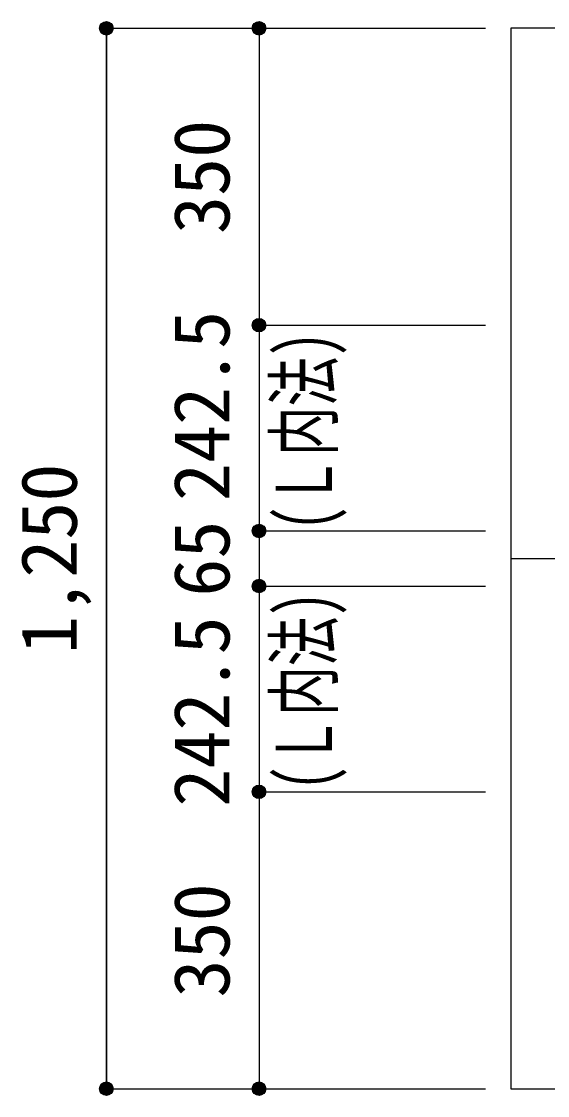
# Model space of a CAD drawing. Units: millimetres at full size, sheet at 1:30. Extents: x -5973 to 5954, y -4195 to 4201.
# Drawn here: x -650 to -29, y 1823 to 3089 of the extents above; entities that cross this region are included whole.
import ezdxf
from ezdxf.enums import TextEntityAlignment as Align

# ---------------------------------------------------------------- set-up
doc = ezdxf.new("R2010")
doc.units = ezdxf.units.MM
doc.header["$LTSCALE"] = 30
doc.header["$PDMODE"] = 32
doc.header["$PDSIZE"] = 15
doc.linetypes.add('CHAIN1', pattern=[8, 5, -1, 1, -1])
for name, color, linetype in [('0-1_躯体線', 2, 'Continuous'), ('0-7_文字', 4, 'Continuous'), ('0-D_寸法', 4, 'Continuous')]:
    doc.layers.add(name, color=color, linetype=linetype)
doc.styles.add('ＭＳ ゴシック', font='')
doc.styles.get('ＭＳ ゴシック').set_extended_font_data('MS Gothic')

msp = doc.modelspace()

# ---------------------------------------------------------------- linework, layer by layer
at = {"layer": '0-1_躯体線'}
for p, q in [((1577.44, 3081.03), (-72.56, 3081.03)), ((-72.56, 3081.03), (-72.56, 1831.03)), ((-72.56, 1831.03), (279.94, 1831.03))]:
    msp.add_line(p, q, dxfattribs=at)
at = {"layer": '0-D_寸法'}
for p, q in [((-549.6, 3081.03), (-369.6, 3081.03)), ((-549.6, 3081.03), (-369.6, 3081.03)), ((-549.6, 3081.03), (-549.6, 1831.03)), ((-369.6, 3081.03), (-369.6, 2731.03)), ((-369.6, 3081.03), (-102.56, 3081.03)), ((-369.6, 2731.03), (-102.56, 2731.03)), ((-369.6, 2731.03), (-369.6, 2488.53)), ((-369.6, 2488.53), (-102.56, 2488.53)), ((-369.6, 2488.53), (-369.6, 2423.53)), ((-369.6, 2423.53), (-102.56, 2423.53)), ((-369.6, 2423.53), (-369.6, 2181.03)), ((-369.6, 2181.03), (-102.56, 2181.03)), ((-369.6, 2181.03), (-369.6, 1831.03)), ((-549.6, 1831.03), (-369.6, 1831.03)), ((-369.6, 1831.03), (-102.56, 1831.03)), ((-369.6, 1831.03), (-102.56, 1831.03))]:
    msp.add_line(p, q, dxfattribs=at)
at = {"layer": '0-D_寸法', "linetype": 'CHAIN1'}
msp.add_line((-72.56, 2456.03), (1177.44, 2456.03), dxfattribs=at)
at = {"layer": '0-D_寸法'}
msp.add_lwpolyline([(-549.6, 1831.03), (-549.6, 3081.03), (-549.6, 1831.03)], dxfattribs=at)
for centre, radius in [((-549.6, 3081.03), 8), ((-549.6, 3081.03), 7.2), ((-549.6, 3081.03), 6.4), ((-549.6, 3081.03), 5.6), ((-549.6, 3081.03), 4.8), ((-549.6, 3081.03), 4), ((-549.6, 3081.03), 3.2), ((-549.6, 3081.03), 2.4), ((-549.6, 3081.03), 1.6), ((-549.6, 3081.03), 0.8), ((-369.6, 3081.03), 8), ((-369.6, 3081.03), 7.2), ((-369.6, 3081.03), 6.4), ((-369.6, 3081.03), 5.6), ((-369.6, 3081.03), 4.8), ((-369.6, 3081.03), 4), ((-369.6, 3081.03), 3.2), ((-369.6, 3081.03), 2.4), ((-369.6, 3081.03), 1.6), ((-369.6, 3081.03), 0.8), ((-369.6, 2731.03), 8), ((-369.6, 2731.03), 7.2), ((-369.6, 2731.03), 6.4), ((-369.6, 2731.03), 5.6), ((-369.6, 2731.03), 4.8), ((-369.6, 2731.03), 4), ((-369.6, 2731.03), 3.2), ((-369.6, 2731.03), 2.4), ((-369.6, 2731.03), 1.6), ((-369.6, 2731.03), 0.8), ((-369.6, 2488.53), 8), ((-369.6, 2488.53), 7.2), ((-369.6, 2488.53), 6.4), ((-369.6, 2488.53), 5.6), ((-369.6, 2488.53), 4.8), ((-369.6, 2488.53), 4), ((-369.6, 2488.53), 3.2), ((-369.6, 2488.53), 2.4), ((-369.6, 2488.53), 1.6), ((-369.6, 2488.53), 0.8), ((-369.6, 2423.53), 8), ((-369.6, 2423.53), 7.2), ((-369.6, 2423.53), 6.4), ((-369.6, 2423.53), 5.6), ((-369.6, 2423.53), 4.8), ((-369.6, 2423.53), 4), ((-369.6, 2423.53), 3.2), ((-369.6, 2423.53), 2.4), ((-369.6, 2423.53), 1.6), ((-369.6, 2423.53), 0.8), ((-369.6, 2181.03), 8), ((-369.6, 2181.03), 7.2), ((-369.6, 2181.03), 6.4), ((-369.6, 2181.03), 5.6), ((-369.6, 2181.03), 4.8), ((-369.6, 2181.03), 4), ((-369.6, 2181.03), 3.2), ((-369.6, 2181.03), 2.4), ((-369.6, 2181.03), 1.6), ((-369.6, 2181.03), 0.8), ((-549.6, 1831.03), 8), ((-549.6, 1831.03), 7.2), ((-549.6, 1831.03), 6.4), ((-549.6, 1831.03), 5.6), ((-549.6, 1831.03), 4.8), ((-369.6, 1831.03), 8), ((-369.6, 1831.03), 7.2), ((-369.6, 1831.03), 6.4), ((-369.6, 1831.03), 5.6), ((-369.6, 1831.03), 4.8), ((-549.6, 1831.03), 4), ((-549.6, 1831.03), 3.2), ((-549.6, 1831.03), 2.4), ((-549.6, 1831.03), 1.6), ((-549.6, 1831.03), 0.8), ((-369.6, 1831.03), 4), ((-369.6, 1831.03), 3.2), ((-369.6, 1831.03), 2.4), ((-369.6, 1831.03), 1.6), ((-369.6, 1831.03), 0.8)]:
    msp.add_circle(centre, radius, dxfattribs=at)
at = {"layer": '0-D_寸法', "color": 7}
for p in [(-549.6, 3081.03), (-369.6, 3081.03), (-369.6, 2731.03), (-369.6, 2488.53), (-369.6, 2423.53), (-369.6, 2181.03), (-549.6, 1831.03), (-369.6, 1831.03)]:
    msp.add_point(p, dxfattribs=at)

# ---------------------------------------------------------------- texts
at = {"layer": '0-7_文字', "style": 'ＭＳ ゴシック', "width": 0.65}
for p in [(-263.89, 2489.18), (-263.89, 2182.88)]:
    msp.add_text('(Ｌ内法)', height=65.98, rotation=90, dxfattribs=at).set_placement(p, align=Align.BOTTOM_LEFT)
at = {"layer": '0-D_寸法', "style": 'ＭＳ ゴシック'}
for s, p in [('350', (-384.6, 2838.53)), ('242.5', (-384.6, 2523.66)), ('1,250', (-564.6, 2343.53)), ('65', (-384.6, 2411.03)), ('242.5', (-384.6, 2163.4)), ('350', (-384.6, 1938.53))]:
    msp.add_text(s, height=65.98, rotation=90, dxfattribs=at).set_placement(p, align=Align.BOTTOM_LEFT)

doc.saveas('drawing.dxf')
